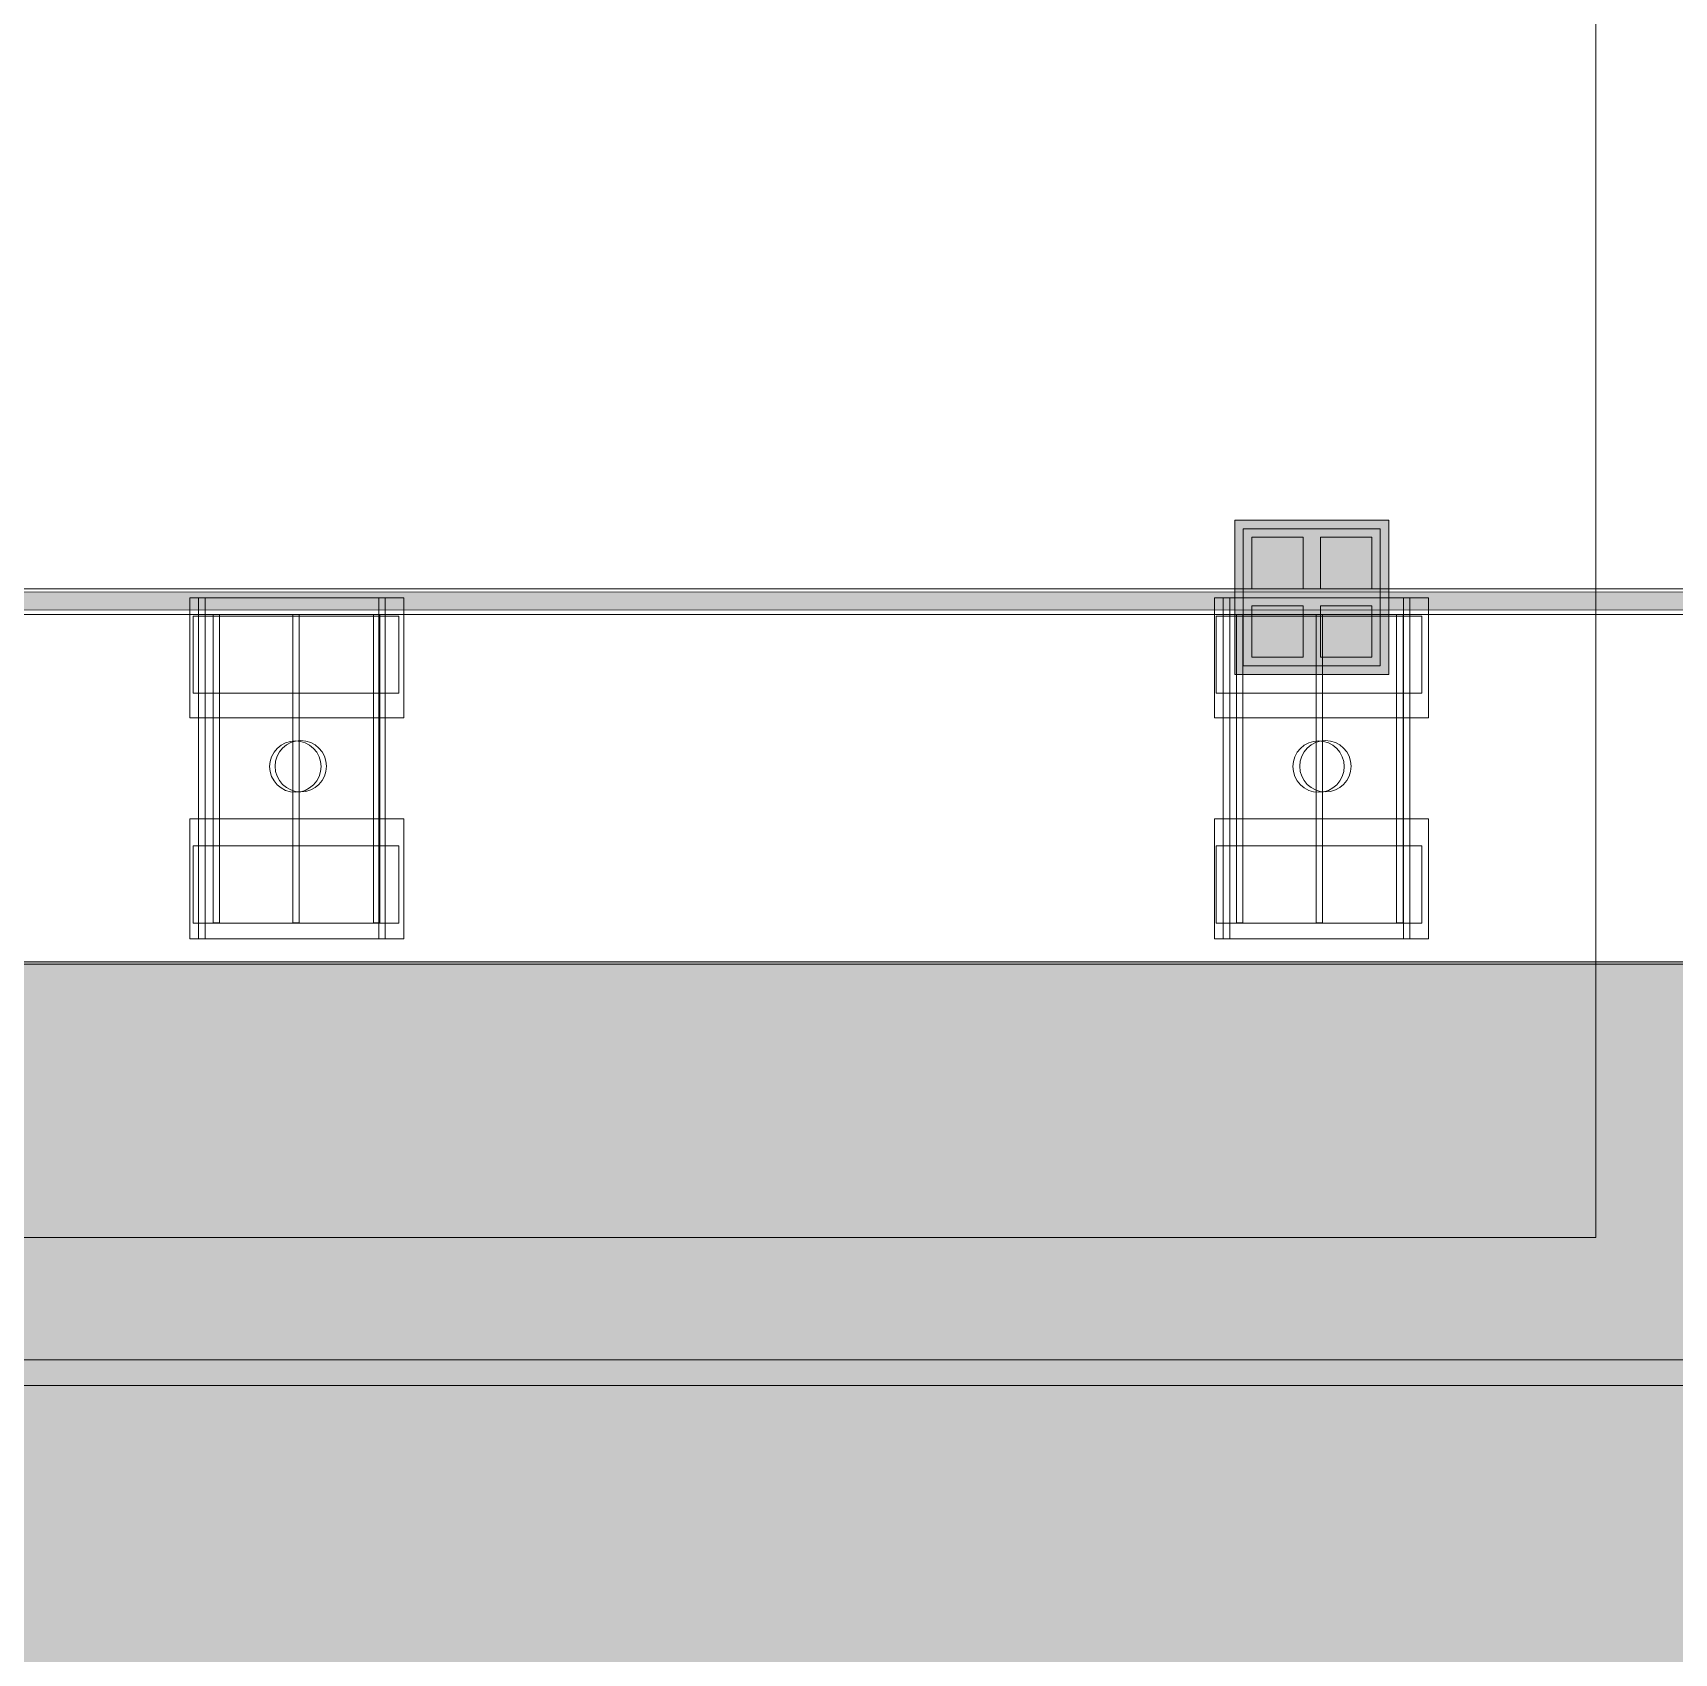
# Model space of a CAD drawing. Header units: inches. Extents: x -10671 to 1761, y -674 to 7170.
# Drawn here: x -1036.9 to -653.6, y 131.8 to 510.1 of the extents above; entities that cross this region are included whole.
import ezdxf

# ---------------------------------------------------------------- set-up
doc = ezdxf.new("R2010")
doc.units = ezdxf.units.IN
doc.header["$LTSCALE"] = 19.2
doc.header["$MEASUREMENT"] = 0
for name, color, linetype, lineweight, true_color in [('DWG-bldg-utility box', 3, 'Continuous', 18, 0x00ff00), ('PDF', 6, 'Continuous', 5, 0xff00ff), ('Venue-Ceiling-Obstructions', 7, 'Continuous', 5, 0xdd0000), ('Venue-NO HANG ZONE', 7, 'Continuous', 15, 0xdd0000), ('Venue-Rigging Steel-High', 7, 'Continuous', 5, 0x800000)]:
    doc.layers.add(name, color=color, linetype=linetype, lineweight=lineweight, true_color=true_color)
for name, color, linetype, lineweight in [('Venue-Ceiling-Lights', 7, 'Continuous', 5), ('Venue-Ceiling-Lights Circuits', 7, 'Continuous', 5), ('Venue-Floor Pockets', 7, 'Continuous', 5)]:
    doc.layers.add(name, color=color, linetype=linetype, lineweight=lineweight)

# ---------------------------------------------------------------- blocks, each defined once
blk = doc.blocks.new('FLOORBOX')
at = {"layer": 'Venue-Floor Pockets', "linetype": 'Continuous', "lineweight": 0, "true_color": 0xaaaaaa}
blk.add_hatch(color=253, dxfattribs=at).paths.add_polyline_path([(-18, 18), (18, 18), (18, -18), (-18, -18)])
at = {"layer": 'Venue-Floor Pockets', "linetype": 'Continuous', "lineweight": 0, "true_color": 0xbbbbbb}
blk.add_hatch(color=9, dxfattribs=at).paths.add_polyline_path([(-16, 16), (16, 16), (16, -16), (-16, -16)])
at = {"layer": 'Venue-Floor Pockets', "linetype": 'Continuous', "lineweight": 0, "true_color": 0xdddddd}
for points in [[(-14, 14), (-2, 14), (-2, 2), (-14, 2)], [(2, 14), (14, 14), (14, 2), (2, 2)], [(-14, -2), (-2, -2), (-2, -14), (-14, -14)], [(2, -2), (14, -2), (14, -14), (2, -14)]]:
    blk.add_hatch(color=254, dxfattribs=at).paths.add_polyline_path(points)
at = {"layer": 'Venue-Floor Pockets', "color": 7, "linetype": 'Continuous', "lineweight": 5, "flags": 128}
for points in [[(-18, 18), (18, 18), (18, -18), (-18, -18)], [(-16, 16), (16, 16), (16, -16), (-16, -16)], [(-14, 14), (-2, 14), (-2, 2), (-14, 2)], [(2, 14), (14, 14), (14, 2), (2, 2)], [(-14, -2), (-2, -2), (-2, -14), (-14, -14)], [(2, -2), (14, -2), (14, -14), (2, -14)]]:
    blk.add_lwpolyline(points, close=True, dxfattribs=at)
blk = doc.blocks.new('No Hang Zone H_1 (2D)')
at = {"layer": 'Venue-NO HANG ZONE', "linetype": 'Continuous', "lineweight": 0}
blk.add_hatch(color=7, dxfattribs=at).paths.add_polyline_path([(-1245.0112, 1241.49465), (-1245.0112, -1241.49465), (1245.0112, -1241.49465), (1245.0112, -914.50545), (-985.5915, -914.50545), (-985.5915, 1241.49465)])
at = {"layer": 'Venue-NO HANG ZONE', "flags": 128}
blk.add_lwpolyline([(-1245.0112, 1241.49465), (-1245.0112, -1241.49465), (1245.0112, -1241.49465), (1245.0112, -914.50545), (-985.5915, -914.50545), (-985.5915, 1241.49465)], close=True, dxfattribs=at)
blk = doc.blocks.new('Group-2344-1')
at = {"layer": 'PDF'}
for points, invisible_edges in [([(-981.58, 338.76, 398), (-979.82, 343, 398), (-974.4, 344.65, 398), (-981.58, 338.76, 398)], 15), ([(-981.58, 338.76, 398), (-974.4, 344.65, 398), (-969.58, 338.76, 398), (-981.58, 338.76, 398)], 15), ([(-976.75, 344.65, 388), (-979.82, 343, 388), (-981.58, 338.76, 388), (-976.75, 344.65, 388)], 15), ([(-981.58, 338.76, 388), (-969.58, 338.76, 388), (-976.75, 344.65, 388), (-981.58, 338.76, 388)], 15), ([(-981.58, 338.76, 398), (-981.12, 341.06, 398), (-979.82, 343, 398), (-981.58, 338.76, 398)], 15), ([(-979.82, 343, 388), (-981.12, 341.06, 388), (-981.58, 338.76, 388), (-979.82, 343, 388)], 15), ([(-981.12, 341.06, 398), (-980.56, 342.1, 398), (-979.82, 343, 398), (-981.12, 341.06, 398)], 12), ([(-979.82, 343, 388), (-980.56, 342.1, 388), (-981.12, 341.06, 388), (-979.82, 343, 388)], 12), ([(-979.82, 343, 398), (-978.91, 343.75, 398), (-976.75, 344.65, 398), (-979.82, 343, 398)], 14), ([(-979.82, 343, 398), (-976.75, 344.65, 398), (-974.4, 344.65, 398), (-979.82, 343, 398)], 15), ([(-976.75, 344.65, 388), (-978.91, 343.75, 388), (-979.82, 343, 388), (-976.75, 344.65, 388)], 13), ([(-978.91, 343.75, 398), (-977.87, 344.3, 398), (-976.75, 344.65, 398), (-978.91, 343.75, 398)], 12), ([(-976.75, 344.65, 388), (-977.87, 344.3, 388), (-978.91, 343.75, 388), (-976.75, 344.65, 388)], 12), ([(-976.75, 344.65, 398), (-975.58, 344.76, 398), (-974.4, 344.65, 398), (-976.75, 344.65, 398)], 12), ([(-974.4, 344.65, 388), (-975.58, 344.76, 388), (-976.75, 344.65, 388), (-974.4, 344.65, 388)], 12), ([(-971.33, 343, 388), (-974.4, 344.65, 388), (-976.75, 344.65, 388), (-971.33, 343, 388)], 15), ([(-969.58, 338.76, 388), (-971.33, 343, 388), (-976.75, 344.65, 388), (-969.58, 338.76, 388)], 15), ([(-974.4, 344.65, 398), (-973.28, 344.3, 398), (-972.24, 343.75, 398), (-974.4, 344.65, 398)], 12), ([(-974.4, 344.65, 398), (-972.24, 343.75, 398), (-971.33, 343, 398), (-974.4, 344.65, 398)], 13), ([(-974.4, 344.65, 398), (-971.33, 343, 398), (-969.58, 338.76, 398), (-974.4, 344.65, 398)], 15), ([(-972.24, 343.75, 388), (-973.28, 344.3, 388), (-974.4, 344.65, 388), (-972.24, 343.75, 388)], 12), ([(-971.33, 343, 388), (-972.24, 343.75, 388), (-974.4, 344.65, 388), (-971.33, 343, 388)], 14), ([(-971.33, 343, 398), (-970.59, 342.1, 398), (-970.03, 341.06, 398), (-971.33, 343, 398)], 12), ([(-971.33, 343, 398), (-970.03, 341.06, 398), (-969.58, 338.76, 398), (-971.33, 343, 398)], 15), ([(-970.03, 341.06, 388), (-970.59, 342.1, 388), (-971.33, 343, 388), (-970.03, 341.06, 388)], 12), ([(-969.58, 338.76, 388), (-970.03, 341.06, 388), (-971.33, 343, 388), (-969.58, 338.76, 388)], 15), ([(-981.58, 338.76, 398), (-981.46, 339.93, 398), (-981.12, 341.06, 398), (-981.58, 338.76, 398)], 12), ([(-981.12, 341.06, 388), (-981.46, 339.93, 388), (-981.58, 338.76, 388), (-981.12, 341.06, 388)], 12), ([(-981.12, 336.47, 398), (-981.46, 337.59, 398), (-981.58, 338.76, 398), (-981.12, 336.47, 398)], 12), ([(-979.82, 334.52, 398), (-981.12, 336.47, 398), (-981.58, 338.76, 398), (-979.82, 334.52, 398)], 15), ([(-976.75, 332.88, 398), (-979.82, 334.52, 398), (-981.58, 338.76, 398), (-976.75, 332.88, 398)], 15), ([(-969.58, 338.76, 398), (-976.75, 332.88, 398), (-981.58, 338.76, 398), (-969.58, 338.76, 398)], 15), ([(-981.58, 338.76, 388), (-981.46, 337.59, 388), (-981.12, 336.47, 388), (-981.58, 338.76, 388)], 12), ([(-981.58, 338.76, 388), (-981.12, 336.47, 388), (-979.82, 334.52, 388), (-981.58, 338.76, 388)], 15), ([(-981.58, 338.76, 388), (-979.82, 334.52, 388), (-974.4, 332.88, 388), (-981.58, 338.76, 388)], 15), ([(-981.58, 338.76, 388), (-974.4, 332.88, 388), (-969.58, 338.76, 388), (-981.58, 338.76, 388)], 15), ([(-969.58, 338.76, 398), (-971.33, 334.52, 398), (-976.75, 332.88, 398), (-969.58, 338.76, 398)], 15), ([(-974.4, 332.88, 388), (-971.33, 334.52, 388), (-969.58, 338.76, 388), (-974.4, 332.88, 388)], 15), ([(-969.58, 338.76, 398), (-970.03, 336.47, 398), (-971.33, 334.52, 398), (-969.58, 338.76, 398)], 15), ([(-971.33, 334.52, 388), (-970.03, 336.47, 388), (-969.58, 338.76, 388), (-971.33, 334.52, 388)], 15), ([(-970.03, 341.06, 398), (-969.69, 339.93, 398), (-969.58, 338.76, 398), (-970.03, 341.06, 398)], 12), ([(-969.58, 338.76, 388), (-969.69, 339.93, 388), (-970.03, 341.06, 388), (-969.58, 338.76, 388)], 12), ([(-969.58, 338.76, 398), (-969.69, 337.59, 398), (-970.03, 336.47, 398), (-969.58, 338.76, 398)], 12), ([(-970.03, 336.47, 388), (-969.69, 337.59, 388), (-969.58, 338.76, 388), (-970.03, 336.47, 388)], 12), ([(-979.82, 334.52, 398), (-980.56, 335.43, 398), (-981.12, 336.47, 398), (-979.82, 334.52, 398)], 12), ([(-981.12, 336.47, 388), (-980.56, 335.43, 388), (-979.82, 334.52, 388), (-981.12, 336.47, 388)], 12), ([(-976.75, 332.88, 398), (-978.91, 333.77, 398), (-979.82, 334.52, 398), (-976.75, 332.88, 398)], 13), ([(-979.82, 334.52, 388), (-978.91, 333.77, 388), (-976.75, 332.88, 388), (-979.82, 334.52, 388)], 14), ([(-979.82, 334.52, 388), (-976.75, 332.88, 388), (-974.4, 332.88, 388), (-979.82, 334.52, 388)], 15), ([(-976.75, 332.88, 398), (-977.87, 333.22, 398), (-978.91, 333.77, 398), (-976.75, 332.88, 398)], 12), ([(-978.91, 333.77, 388), (-977.87, 333.22, 388), (-976.75, 332.88, 388), (-978.91, 333.77, 388)], 12), ([(-971.33, 334.52, 398), (-974.4, 332.88, 398), (-976.75, 332.88, 398), (-971.33, 334.52, 398)], 15), ([(-971.33, 334.52, 398), (-972.24, 333.77, 398), (-974.4, 332.88, 398), (-971.33, 334.52, 398)], 14), ([(-974.4, 332.88, 388), (-972.24, 333.77, 388), (-971.33, 334.52, 388), (-974.4, 332.88, 388)], 13), ([(-972.24, 333.77, 398), (-973.28, 333.22, 398), (-974.4, 332.88, 398), (-972.24, 333.77, 398)], 12), ([(-974.4, 332.88, 388), (-973.28, 333.22, 388), (-972.24, 333.77, 388), (-974.4, 332.88, 388)], 12), ([(-970.03, 336.47, 398), (-970.59, 335.43, 398), (-971.33, 334.52, 398), (-970.03, 336.47, 398)], 12), ([(-971.33, 334.52, 388), (-970.59, 335.43, 388), (-970.03, 336.47, 388), (-971.33, 334.52, 388)], 12), ([(-974.4, 332.88, 398), (-975.58, 332.76, 398), (-976.75, 332.88, 398), (-974.4, 332.88, 398)], 12), ([(-976.75, 332.88, 388), (-975.58, 332.76, 388), (-974.4, 332.88, 388), (-976.75, 332.88, 388)], 12)]:
    blk.add_3dface(points, dxfattribs=dict(at, invisible_edges=invisible_edges))
for points in [[(-981.12, 341.06, 388), (-981.12, 341.06, 398), (-980.56, 342.1, 398), (-980.56, 342.1, 388)], [(-980.56, 342.1, 388), (-980.56, 342.1, 398), (-979.82, 343, 398), (-979.82, 343, 388)], [(-979.82, 343, 388), (-979.82, 343, 398), (-978.91, 343.75, 398), (-978.91, 343.75, 388)], [(-978.91, 343.75, 388), (-978.91, 343.75, 398), (-977.87, 344.3, 398), (-977.87, 344.3, 388)], [(-977.87, 344.3, 388), (-977.87, 344.3, 398), (-976.75, 344.65, 398), (-976.75, 344.65, 388)], [(-976.75, 344.65, 388), (-976.75, 344.65, 398), (-975.58, 344.76, 398), (-975.58, 344.76, 388)], [(-975.58, 344.76, 388), (-975.58, 344.76, 398), (-974.4, 344.65, 398), (-974.4, 344.65, 388)], [(-974.4, 344.65, 388), (-974.4, 344.65, 398), (-973.28, 344.3, 398), (-973.28, 344.3, 388)], [(-973.28, 344.3, 388), (-973.28, 344.3, 398), (-972.24, 343.75, 398), (-972.24, 343.75, 388)], [(-972.24, 343.75, 388), (-972.24, 343.75, 398), (-971.33, 343, 398), (-971.33, 343, 388)], [(-971.33, 343, 388), (-971.33, 343, 398), (-970.59, 342.1, 398), (-970.59, 342.1, 388)], [(-970.59, 342.1, 388), (-970.59, 342.1, 398), (-970.03, 341.06, 398), (-970.03, 341.06, 388)], [(-981.58, 338.76, 388), (-981.58, 338.76, 398), (-981.46, 339.93, 398), (-981.46, 339.93, 388)], [(-981.46, 337.59, 388), (-981.46, 337.59, 398), (-981.58, 338.76, 398), (-981.58, 338.76, 388)], [(-981.46, 339.93, 388), (-981.46, 339.93, 398), (-981.12, 341.06, 398), (-981.12, 341.06, 388)], [(-981.12, 336.47, 388), (-981.12, 336.47, 398), (-981.46, 337.59, 398), (-981.46, 337.59, 388)], [(-970.03, 341.06, 388), (-970.03, 341.06, 398), (-969.69, 339.93, 398), (-969.69, 339.93, 388)], [(-969.69, 337.59, 388), (-969.69, 337.59, 398), (-970.03, 336.47, 398), (-970.03, 336.47, 388)], [(-969.69, 339.93, 388), (-969.69, 339.93, 398), (-969.58, 338.76, 398), (-969.58, 338.76, 388)], [(-969.58, 338.76, 388), (-969.58, 338.76, 398), (-969.69, 337.59, 398), (-969.69, 337.59, 388)], [(-980.56, 335.43, 388), (-980.56, 335.43, 398), (-981.12, 336.47, 398), (-981.12, 336.47, 388)], [(-979.82, 334.52, 388), (-979.82, 334.52, 398), (-980.56, 335.43, 398), (-980.56, 335.43, 388)], [(-978.91, 333.77, 388), (-978.91, 333.77, 398), (-979.82, 334.52, 398), (-979.82, 334.52, 388)], [(-977.87, 333.22, 388), (-977.87, 333.22, 398), (-978.91, 333.77, 398), (-978.91, 333.77, 388)], [(-972.24, 333.77, 388), (-972.24, 333.77, 398), (-973.28, 333.22, 398), (-973.28, 333.22, 388)], [(-971.33, 334.52, 388), (-971.33, 334.52, 398), (-972.24, 333.77, 398), (-972.24, 333.77, 388)], [(-970.59, 335.43, 388), (-970.59, 335.43, 398), (-971.33, 334.52, 398), (-971.33, 334.52, 388)], [(-970.03, 336.47, 388), (-970.03, 336.47, 398), (-970.59, 335.43, 398), (-970.59, 335.43, 388)], [(-976.75, 332.88, 388), (-976.75, 332.88, 398), (-977.87, 333.22, 398), (-977.87, 333.22, 388)], [(-975.58, 332.76, 388), (-975.58, 332.76, 398), (-976.75, 332.88, 398), (-976.75, 332.88, 388)], [(-974.4, 332.88, 388), (-974.4, 332.88, 398), (-975.58, 332.76, 398), (-975.58, 332.76, 388)], [(-973.28, 333.22, 388), (-973.28, 333.22, 398), (-974.4, 332.88, 398), (-974.4, 332.88, 388)]]:
    blk.add_3dface(points, dxfattribs=at)
blk = doc.blocks.new('Group-2345-1')
at = {"layer": 'PDF'}
for points in [[(-999.45, 373.87, 393.91), (-999.45, 373.87, 397.91), (-951.45, 373.87, 397.91), (-951.45, 373.87, 393.91)], [(-999.45, 355.87, 393.91), (-999.45, 355.87, 397.91), (-999.45, 373.87, 397.91), (-999.45, 373.87, 393.91)], [(-951.45, 373.87, 397.91), (-999.45, 373.87, 397.91), (-999.45, 355.87, 397.91), (-951.45, 355.87, 397.91)], [(-951.45, 355.87, 393.91), (-999.45, 355.87, 393.91), (-999.45, 373.87, 393.91), (-951.45, 373.87, 393.91)], [(-951.45, 373.87, 393.91), (-951.45, 373.87, 397.91), (-951.45, 355.87, 397.91), (-951.45, 355.87, 393.91)], [(-951.45, 355.87, 393.91), (-951.45, 355.87, 397.91), (-999.45, 355.87, 397.91), (-999.45, 355.87, 393.91)]]:
    blk.add_3dface(points, dxfattribs=at)
blk = doc.blocks.new('Group-2346-1')
at = {"layer": 'PDF'}
for points in [[(-957.35, 374.26, 397.97), (-957.35, 374.26, 398.97), (-955.85, 374.26, 398.97), (-955.85, 374.26, 397.97)], [(-957.35, 302.26, 397.97), (-957.35, 302.26, 398.97), (-957.35, 374.26, 398.97), (-957.35, 374.26, 397.97)], [(-955.85, 374.26, 398.97), (-957.35, 374.26, 398.97), (-957.35, 302.26, 398.97), (-955.85, 302.26, 398.97)], [(-955.85, 302.26, 397.97), (-957.35, 302.26, 397.97), (-957.35, 374.26, 397.97), (-955.85, 374.26, 397.97)], [(-955.85, 374.26, 397.97), (-955.85, 374.26, 398.97), (-955.85, 302.26, 398.97), (-955.85, 302.26, 397.97)], [(-955.85, 302.26, 397.97), (-955.85, 302.26, 398.97), (-957.35, 302.26, 398.97), (-957.35, 302.26, 397.97)]]:
    blk.add_3dface(points, dxfattribs=at)
blk = doc.blocks.new('Group-2347-1')
at = {"layer": 'PDF'}
for points in [[(-976.16, 374.26, 397.97), (-976.16, 374.26, 398.97), (-974.66, 374.26, 398.97), (-974.66, 374.26, 397.97)], [(-976.16, 302.26, 397.97), (-976.16, 302.26, 398.97), (-976.16, 374.26, 398.97), (-976.16, 374.26, 397.97)], [(-974.66, 374.26, 398.97), (-976.16, 374.26, 398.97), (-976.16, 302.26, 398.97), (-974.66, 302.26, 398.97)], [(-974.66, 302.26, 397.97), (-976.16, 302.26, 397.97), (-976.16, 374.26, 397.97), (-974.66, 374.26, 397.97)], [(-974.66, 374.26, 397.97), (-974.66, 374.26, 398.97), (-974.66, 302.26, 398.97), (-974.66, 302.26, 397.97)], [(-974.66, 302.26, 397.97), (-974.66, 302.26, 398.97), (-976.16, 302.26, 398.97), (-976.16, 302.26, 397.97)]]:
    blk.add_3dface(points, dxfattribs=at)
blk = doc.blocks.new('Group-2348-1')
at = {"layer": 'PDF'}
for points in [[(-994.76, 374.26, 397.97), (-994.76, 374.26, 398.97), (-993.26, 374.26, 398.97), (-993.26, 374.26, 397.97)], [(-994.76, 302.26, 397.97), (-994.76, 302.26, 398.97), (-994.76, 374.26, 398.97), (-994.76, 374.26, 397.97)], [(-993.26, 374.26, 398.97), (-994.76, 374.26, 398.97), (-994.76, 302.26, 398.97), (-993.26, 302.26, 398.97)], [(-993.26, 302.26, 397.97), (-994.76, 302.26, 397.97), (-994.76, 374.26, 397.97), (-993.26, 374.26, 397.97)], [(-993.26, 374.26, 397.97), (-993.26, 374.26, 398.97), (-993.26, 302.26, 398.97), (-993.26, 302.26, 397.97)], [(-993.26, 302.26, 397.97), (-993.26, 302.26, 398.97), (-994.76, 302.26, 398.97), (-994.76, 302.26, 397.97)]]:
    blk.add_3dface(points, dxfattribs=at)
blk = doc.blocks.new('Group-2349-1')
at = {"layer": 'PDF'}
for points in [[(-999.45, 320.24, 393.91), (-999.45, 320.24, 397.91), (-951.45, 320.24, 397.91), (-951.45, 320.24, 393.91)], [(-999.45, 302.24, 393.91), (-999.45, 302.24, 397.91), (-999.45, 320.24, 397.91), (-999.45, 320.24, 393.91)], [(-951.45, 320.24, 397.91), (-999.45, 320.24, 397.91), (-999.45, 302.24, 397.91), (-951.45, 302.24, 397.91)], [(-951.45, 302.24, 393.91), (-999.45, 302.24, 393.91), (-999.45, 320.24, 393.91), (-951.45, 320.24, 393.91)], [(-951.45, 320.24, 393.91), (-951.45, 320.24, 397.91), (-951.45, 302.24, 397.91), (-951.45, 302.24, 393.91)], [(-951.45, 302.24, 393.91), (-951.45, 302.24, 397.91), (-999.45, 302.24, 397.91), (-999.45, 302.24, 393.91)]]:
    blk.add_3dface(points, dxfattribs=at)
blk = doc.blocks.new('Group-2350-1')
at = {"layer": 'PDF'}
for name in ['Group-2345-1', 'Group-2348-1', 'Group-2347-1', 'Group-2346-1', 'Group-2344-1', 'Group-2349-1']:
    blk.add_blockref(name, (0, 0), dxfattribs=at)
blk = doc.blocks.new('Group-2410-1')
at = {"layer": 'PDF'}
for points, invisible_edges in [([(-737.85, 344.65, 388), (-740.01, 343.75, 388), (-742.22, 341.06, 388), (-737.85, 344.65, 388)], 15), ([(-733.35, 343.75, 388), (-737.85, 344.65, 388), (-742.22, 341.06, 388), (-733.35, 343.75, 388)], 15), ([(-742.22, 341.06, 398), (-741.67, 342.1, 398), (-740.01, 343.75, 398), (-742.22, 341.06, 398)], 14), ([(-742.22, 336.47, 398), (-742.22, 341.06, 398), (-740.01, 343.75, 398), (-742.22, 336.47, 398)], 15), ([(-740.01, 343.75, 398), (-732.44, 334.52, 398), (-742.22, 336.47, 398), (-740.01, 343.75, 398)], 15), ([(-740.01, 343.75, 388), (-741.67, 342.1, 388), (-742.22, 341.06, 388), (-740.01, 343.75, 388)], 13), ([(-740.92, 334.52, 388), (-733.35, 343.75, 388), (-742.22, 341.06, 388), (-740.92, 334.52, 388)], 15), ([(-741.67, 342.1, 398), (-740.92, 343, 398), (-740.01, 343.75, 398), (-741.67, 342.1, 398)], 12), ([(-740.01, 343.75, 388), (-740.92, 343, 388), (-741.67, 342.1, 388), (-740.01, 343.75, 388)], 12), ([(-740.92, 334.52, 388), (-731.14, 336.47, 388), (-733.35, 343.75, 388), (-740.92, 334.52, 388)], 15), ([(-740.01, 343.75, 398), (-738.98, 344.3, 398), (-737.85, 344.65, 398), (-740.01, 343.75, 398)], 12), ([(-740.01, 343.75, 398), (-737.85, 344.65, 398), (-735.51, 344.65, 398), (-740.01, 343.75, 398)], 15), ([(-740.01, 343.75, 398), (-735.51, 344.65, 398), (-731.14, 341.06, 398), (-740.01, 343.75, 398)], 15), ([(-737.85, 344.65, 388), (-738.98, 344.3, 388), (-740.01, 343.75, 388), (-737.85, 344.65, 388)], 12), ([(-740.01, 343.75, 398), (-731.14, 341.06, 398), (-732.44, 334.52, 398), (-740.01, 343.75, 398)], 15), ([(-737.85, 344.65, 398), (-736.68, 344.76, 398), (-735.51, 344.65, 398), (-737.85, 344.65, 398)], 12), ([(-735.51, 344.65, 388), (-736.68, 344.76, 388), (-737.85, 344.65, 388), (-735.51, 344.65, 388)], 12), ([(-733.35, 343.75, 388), (-735.51, 344.65, 388), (-737.85, 344.65, 388), (-733.35, 343.75, 388)], 15), ([(-735.51, 344.65, 398), (-734.38, 344.3, 398), (-733.35, 343.75, 398), (-735.51, 344.65, 398)], 12), ([(-735.51, 344.65, 398), (-733.35, 343.75, 398), (-731.14, 341.06, 398), (-735.51, 344.65, 398)], 15), ([(-733.35, 343.75, 388), (-734.38, 344.3, 388), (-735.51, 344.65, 388), (-733.35, 343.75, 388)], 12), ([(-733.35, 343.75, 398), (-732.44, 343, 398), (-731.69, 342.1, 398), (-733.35, 343.75, 398)], 12), ([(-733.35, 343.75, 398), (-731.69, 342.1, 398), (-731.14, 341.06, 398), (-733.35, 343.75, 398)], 13), ([(-731.69, 342.1, 388), (-732.44, 343, 388), (-733.35, 343.75, 388), (-731.69, 342.1, 388)], 12), ([(-731.14, 341.06, 388), (-731.69, 342.1, 388), (-733.35, 343.75, 388), (-731.14, 341.06, 388)], 14), ([(-731.14, 336.47, 388), (-731.14, 341.06, 388), (-733.35, 343.75, 388), (-731.14, 336.47, 388)], 15), ([(-742.68, 338.76, 398), (-742.56, 339.93, 398), (-742.22, 341.06, 398), (-742.68, 338.76, 398)], 12), ([(-742.22, 336.47, 398), (-742.68, 338.76, 398), (-742.22, 341.06, 398), (-742.22, 336.47, 398)], 15), ([(-742.22, 341.06, 388), (-742.56, 339.93, 388), (-742.68, 338.76, 388), (-742.22, 341.06, 388)], 12), ([(-742.22, 341.06, 388), (-742.68, 338.76, 388), (-742.22, 336.47, 388), (-742.22, 341.06, 388)], 15), ([(-742.22, 336.47, 398), (-742.56, 337.59, 398), (-742.68, 338.76, 398), (-742.22, 336.47, 398)], 12), ([(-742.68, 338.76, 388), (-742.56, 337.59, 388), (-742.22, 336.47, 388), (-742.68, 338.76, 388)], 12), ([(-742.22, 341.06, 388), (-742.22, 336.47, 388), (-740.92, 334.52, 388), (-742.22, 341.06, 388)], 15), ([(-731.14, 341.06, 398), (-731.14, 336.47, 398), (-732.44, 334.52, 398), (-731.14, 341.06, 398)], 15), ([(-731.14, 341.06, 398), (-730.8, 339.93, 398), (-730.68, 338.76, 398), (-731.14, 341.06, 398)], 12), ([(-731.14, 341.06, 398), (-730.68, 338.76, 398), (-731.14, 336.47, 398), (-731.14, 341.06, 398)], 15), ([(-730.68, 338.76, 388), (-730.8, 339.93, 388), (-731.14, 341.06, 388), (-730.68, 338.76, 388)], 12), ([(-731.14, 336.47, 388), (-730.68, 338.76, 388), (-731.14, 341.06, 388), (-731.14, 336.47, 388)], 15), ([(-730.68, 338.76, 398), (-730.8, 337.59, 398), (-731.14, 336.47, 398), (-730.68, 338.76, 398)], 12), ([(-731.14, 336.47, 388), (-730.8, 337.59, 388), (-730.68, 338.76, 388), (-731.14, 336.47, 388)], 12), ([(-740.92, 334.52, 398), (-741.67, 335.43, 398), (-742.22, 336.47, 398), (-740.92, 334.52, 398)], 12), ([(-737.85, 332.88, 398), (-740.92, 334.52, 398), (-742.22, 336.47, 398), (-737.85, 332.88, 398)], 15), ([(-732.44, 334.52, 398), (-737.85, 332.88, 398), (-742.22, 336.47, 398), (-732.44, 334.52, 398)], 15), ([(-742.22, 336.47, 388), (-741.67, 335.43, 388), (-740.92, 334.52, 388), (-742.22, 336.47, 388)], 12), ([(-740.92, 334.52, 388), (-735.51, 332.88, 388), (-731.14, 336.47, 388), (-740.92, 334.52, 388)], 15), ([(-738.98, 333.22, 398), (-740.01, 333.77, 398), (-740.92, 334.52, 398), (-738.98, 333.22, 398)], 12), ([(-737.85, 332.88, 398), (-738.98, 333.22, 398), (-740.92, 334.52, 398), (-737.85, 332.88, 398)], 14), ([(-740.92, 334.52, 388), (-740.01, 333.77, 388), (-738.98, 333.22, 388), (-740.92, 334.52, 388)], 12), ([(-740.92, 334.52, 388), (-738.98, 333.22, 388), (-737.85, 332.88, 388), (-740.92, 334.52, 388)], 13), ([(-740.92, 334.52, 388), (-737.85, 332.88, 388), (-735.51, 332.88, 388), (-740.92, 334.52, 388)], 15), ([(-732.44, 334.52, 398), (-735.51, 332.88, 398), (-737.85, 332.88, 398), (-732.44, 334.52, 398)], 15), ([(-735.51, 332.88, 388), (-732.44, 334.52, 388), (-731.14, 336.47, 388), (-735.51, 332.88, 388)], 15), ([(-732.44, 334.52, 398), (-734.38, 333.22, 398), (-735.51, 332.88, 398), (-732.44, 334.52, 398)], 13), ([(-735.51, 332.88, 388), (-734.38, 333.22, 388), (-732.44, 334.52, 388), (-735.51, 332.88, 388)], 14), ([(-732.44, 334.52, 398), (-733.35, 333.77, 398), (-734.38, 333.22, 398), (-732.44, 334.52, 398)], 12), ([(-734.38, 333.22, 388), (-733.35, 333.77, 388), (-732.44, 334.52, 388), (-734.38, 333.22, 388)], 12), ([(-731.14, 336.47, 398), (-731.69, 335.43, 398), (-732.44, 334.52, 398), (-731.14, 336.47, 398)], 12), ([(-732.44, 334.52, 388), (-731.69, 335.43, 388), (-731.14, 336.47, 388), (-732.44, 334.52, 388)], 12), ([(-735.51, 332.88, 398), (-736.68, 332.76, 398), (-737.85, 332.88, 398), (-735.51, 332.88, 398)], 12), ([(-737.85, 332.88, 388), (-736.68, 332.76, 388), (-735.51, 332.88, 388), (-737.85, 332.88, 388)], 12)]:
    blk.add_3dface(points, dxfattribs=dict(at, invisible_edges=invisible_edges))
for points in [[(-742.22, 341.06, 388), (-742.22, 341.06, 398), (-741.67, 342.1, 398), (-741.67, 342.1, 388)], [(-741.67, 342.1, 388), (-741.67, 342.1, 398), (-740.92, 343, 398), (-740.92, 343, 388)], [(-740.92, 343, 388), (-740.92, 343, 398), (-740.01, 343.75, 398), (-740.01, 343.75, 388)], [(-740.01, 343.75, 388), (-740.01, 343.75, 398), (-738.98, 344.3, 398), (-738.98, 344.3, 388)], [(-738.98, 344.3, 388), (-738.98, 344.3, 398), (-737.85, 344.65, 398), (-737.85, 344.65, 388)], [(-737.85, 344.65, 388), (-737.85, 344.65, 398), (-736.68, 344.76, 398), (-736.68, 344.76, 388)], [(-736.68, 344.76, 388), (-736.68, 344.76, 398), (-735.51, 344.65, 398), (-735.51, 344.65, 388)], [(-735.51, 344.65, 388), (-735.51, 344.65, 398), (-734.38, 344.3, 398), (-734.38, 344.3, 388)], [(-734.38, 344.3, 388), (-734.38, 344.3, 398), (-733.35, 343.75, 398), (-733.35, 343.75, 388)], [(-733.35, 343.75, 388), (-733.35, 343.75, 398), (-732.44, 343, 398), (-732.44, 343, 388)], [(-732.44, 343, 388), (-732.44, 343, 398), (-731.69, 342.1, 398), (-731.69, 342.1, 388)], [(-731.69, 342.1, 388), (-731.69, 342.1, 398), (-731.14, 341.06, 398), (-731.14, 341.06, 388)], [(-742.68, 338.76, 388), (-742.68, 338.76, 398), (-742.56, 339.93, 398), (-742.56, 339.93, 388)], [(-742.56, 337.59, 388), (-742.56, 337.59, 398), (-742.68, 338.76, 398), (-742.68, 338.76, 388)], [(-742.56, 339.93, 388), (-742.56, 339.93, 398), (-742.22, 341.06, 398), (-742.22, 341.06, 388)], [(-742.22, 336.47, 388), (-742.22, 336.47, 398), (-742.56, 337.59, 398), (-742.56, 337.59, 388)], [(-731.14, 341.06, 388), (-731.14, 341.06, 398), (-730.8, 339.93, 398), (-730.8, 339.93, 388)], [(-730.8, 337.59, 388), (-730.8, 337.59, 398), (-731.14, 336.47, 398), (-731.14, 336.47, 388)], [(-730.8, 339.93, 388), (-730.8, 339.93, 398), (-730.68, 338.76, 398), (-730.68, 338.76, 388)], [(-730.68, 338.76, 388), (-730.68, 338.76, 398), (-730.8, 337.59, 398), (-730.8, 337.59, 388)], [(-741.67, 335.43, 388), (-741.67, 335.43, 398), (-742.22, 336.47, 398), (-742.22, 336.47, 388)], [(-740.92, 334.52, 388), (-740.92, 334.52, 398), (-741.67, 335.43, 398), (-741.67, 335.43, 388)], [(-740.01, 333.77, 388), (-740.01, 333.77, 398), (-740.92, 334.52, 398), (-740.92, 334.52, 388)], [(-738.98, 333.22, 388), (-738.98, 333.22, 398), (-740.01, 333.77, 398), (-740.01, 333.77, 388)], [(-733.35, 333.77, 388), (-733.35, 333.77, 398), (-734.38, 333.22, 398), (-734.38, 333.22, 388)], [(-732.44, 334.52, 388), (-732.44, 334.52, 398), (-733.35, 333.77, 398), (-733.35, 333.77, 388)], [(-731.69, 335.43, 388), (-731.69, 335.43, 398), (-732.44, 334.52, 398), (-732.44, 334.52, 388)], [(-731.14, 336.47, 388), (-731.14, 336.47, 398), (-731.69, 335.43, 398), (-731.69, 335.43, 388)], [(-737.85, 332.88, 388), (-737.85, 332.88, 398), (-738.98, 333.22, 398), (-738.98, 333.22, 388)], [(-736.68, 332.76, 388), (-736.68, 332.76, 398), (-737.85, 332.88, 398), (-737.85, 332.88, 388)], [(-735.51, 332.88, 388), (-735.51, 332.88, 398), (-736.68, 332.76, 398), (-736.68, 332.76, 388)], [(-734.38, 333.22, 388), (-734.38, 333.22, 398), (-735.51, 332.88, 398), (-735.51, 332.88, 388)]]:
    blk.add_3dface(points, dxfattribs=at)
blk = doc.blocks.new('Group-2411-1')
at = {"layer": 'PDF'}
for points in [[(-760.55, 373.87, 393.91), (-760.55, 373.87, 397.91), (-712.55, 373.87, 397.91), (-712.55, 373.87, 393.91)], [(-760.55, 355.87, 393.91), (-760.55, 355.87, 397.91), (-760.55, 373.87, 397.91), (-760.55, 373.87, 393.91)], [(-712.55, 373.87, 397.91), (-760.55, 373.87, 397.91), (-760.55, 355.87, 397.91), (-712.55, 355.87, 397.91)], [(-712.55, 355.87, 393.91), (-760.55, 355.87, 393.91), (-760.55, 373.87, 393.91), (-712.55, 373.87, 393.91)], [(-712.55, 373.87, 393.91), (-712.55, 373.87, 397.91), (-712.55, 355.87, 397.91), (-712.55, 355.87, 393.91)], [(-712.55, 355.87, 393.91), (-712.55, 355.87, 397.91), (-760.55, 355.87, 397.91), (-760.55, 355.87, 393.91)]]:
    blk.add_3dface(points, dxfattribs=at)
blk = doc.blocks.new('Group-2412-1')
at = {"layer": 'PDF'}
for points in [[(-718.45, 374.26, 397.97), (-718.45, 374.26, 398.97), (-716.95, 374.26, 398.97), (-716.95, 374.26, 397.97)], [(-718.45, 302.26, 397.97), (-718.45, 302.26, 398.97), (-718.45, 374.26, 398.97), (-718.45, 374.26, 397.97)], [(-716.95, 374.26, 398.97), (-718.45, 374.26, 398.97), (-718.45, 302.26, 398.97), (-716.95, 302.26, 398.97)], [(-716.95, 302.26, 397.97), (-718.45, 302.26, 397.97), (-718.45, 374.26, 397.97), (-716.95, 374.26, 397.97)], [(-716.95, 374.26, 397.97), (-716.95, 374.26, 398.97), (-716.95, 302.26, 398.97), (-716.95, 302.26, 397.97)], [(-716.95, 302.26, 397.97), (-716.95, 302.26, 398.97), (-718.45, 302.26, 398.97), (-718.45, 302.26, 397.97)]]:
    blk.add_3dface(points, dxfattribs=at)
blk = doc.blocks.new('Group-2413-1')
at = {"layer": 'PDF'}
for points in [[(-737.27, 374.26, 397.97), (-737.27, 374.26, 398.97), (-735.77, 374.26, 398.97), (-735.77, 374.26, 397.97)], [(-737.27, 302.26, 397.97), (-737.27, 302.26, 398.97), (-737.27, 374.26, 398.97), (-737.27, 374.26, 397.97)], [(-735.77, 374.26, 398.97), (-737.27, 374.26, 398.97), (-737.27, 302.26, 398.97), (-735.77, 302.26, 398.97)], [(-735.77, 302.26, 397.97), (-737.27, 302.26, 397.97), (-737.27, 374.26, 397.97), (-735.77, 374.26, 397.97)], [(-735.77, 374.26, 397.97), (-735.77, 374.26, 398.97), (-735.77, 302.26, 398.97), (-735.77, 302.26, 397.97)], [(-735.77, 302.26, 397.97), (-735.77, 302.26, 398.97), (-737.27, 302.26, 398.97), (-737.27, 302.26, 397.97)]]:
    blk.add_3dface(points, dxfattribs=at)
blk = doc.blocks.new('Group-2414-1')
at = {"layer": 'PDF'}
for points in [[(-755.87, 374.26, 397.97), (-755.87, 374.26, 398.97), (-754.37, 374.26, 398.97), (-754.37, 374.26, 397.97)], [(-755.87, 302.26, 397.97), (-755.87, 302.26, 398.97), (-755.87, 374.26, 398.97), (-755.87, 374.26, 397.97)], [(-754.37, 374.26, 398.97), (-755.87, 374.26, 398.97), (-755.87, 302.26, 398.97), (-754.37, 302.26, 398.97)], [(-754.37, 302.26, 397.97), (-755.87, 302.26, 397.97), (-755.87, 374.26, 397.97), (-754.37, 374.26, 397.97)], [(-754.37, 374.26, 397.97), (-754.37, 374.26, 398.97), (-754.37, 302.26, 398.97), (-754.37, 302.26, 397.97)], [(-754.37, 302.26, 397.97), (-754.37, 302.26, 398.97), (-755.87, 302.26, 398.97), (-755.87, 302.26, 397.97)]]:
    blk.add_3dface(points, dxfattribs=at)
blk = doc.blocks.new('Group-2415-1')
at = {"layer": 'PDF'}
for points in [[(-760.55, 320.24, 393.91), (-760.55, 320.24, 397.91), (-712.55, 320.24, 397.91), (-712.55, 320.24, 393.91)], [(-760.55, 302.24, 393.91), (-760.55, 302.24, 397.91), (-760.55, 320.24, 397.91), (-760.55, 320.24, 393.91)], [(-712.55, 320.24, 397.91), (-760.55, 320.24, 397.91), (-760.55, 302.24, 397.91), (-712.55, 302.24, 397.91)], [(-712.55, 302.24, 393.91), (-760.55, 302.24, 393.91), (-760.55, 320.24, 393.91), (-712.55, 320.24, 393.91)], [(-712.55, 320.24, 393.91), (-712.55, 320.24, 397.91), (-712.55, 302.24, 397.91), (-712.55, 302.24, 393.91)], [(-712.55, 302.24, 393.91), (-712.55, 302.24, 397.91), (-760.55, 302.24, 397.91), (-760.55, 302.24, 393.91)]]:
    blk.add_3dface(points, dxfattribs=at)
blk = doc.blocks.new('Group-2416-1')
at = {"layer": 'PDF'}
for name in ['Group-2411-1', 'Group-2414-1', 'Group-2413-1', 'Group-2412-1', 'Group-2410-1', 'Group-2415-1']:
    blk.add_blockref(name, (0, 0), dxfattribs=at)
blk = doc.blocks.new('Group-2783-1')
at = {"layer": 'Venue-Ceiling-Lights', "color": 7, "linetype": 'Continuous', "lineweight": 5, "flags": 128}
for points in [[(-1000.23, 378.14), (-950.23, 378.14), (-950.23, 350.14), (-1000.23, 350.14)], [(-998.17, 378.14), (-996.67, 378.14), (-996.67, 298.55), (-998.17, 298.55)], [(-956.08, 378.14), (-954.58, 378.14), (-954.58, 298.55), (-956.08, 298.55)], [(-1000.23, 326.55), (-950.23, 326.55), (-950.23, 298.55), (-1000.23, 298.55)]]:
    blk.add_lwpolyline(points, close=True, dxfattribs=at)
at = {"layer": 'Venue-Ceiling-Lights', "color": 7, "linetype": 'Continuous', "lineweight": 5}
blk.add_circle((-974.31, 338.85), 6, dxfattribs=at)
blk = doc.blocks.new('Group-2784-1')
at = {"layer": 'Venue-Ceiling-Lights', "color": 7, "linetype": 'Continuous', "lineweight": 5, "flags": 128}
for points in [[(-760.99, 378.14), (-710.99, 378.14), (-710.99, 350.14), (-760.99, 350.14)], [(-758.93, 378.14), (-757.43, 378.14), (-757.43, 298.55), (-758.93, 298.55)], [(-716.84, 378.14), (-715.34, 378.14), (-715.34, 298.55), (-716.84, 298.55)], [(-760.99, 326.55), (-710.99, 326.55), (-710.99, 298.55), (-760.99, 298.55)]]:
    blk.add_lwpolyline(points, close=True, dxfattribs=at)
at = {"layer": 'Venue-Ceiling-Lights', "color": 7, "linetype": 'Continuous', "lineweight": 5}
blk.add_circle((-735.07, 338.85), 6, dxfattribs=at)

msp = doc.modelspace()

# ---------------------------------------------------------------- hatches: boundary and pattern name
at = {"layer": 'Venue-Ceiling-Obstructions', "linetype": 'Continuous', "lineweight": 0, "true_color": 0xffff00}
msp.add_hatch(color=2, dxfattribs=at).paths.add_polyline_path([(-2535.26, 375.17), (-34.23, 375.35), (-34.23, 379.45), (-2535.24, 379.65)])
at = {"layer": 'Venue-NO HANG ZONE', "linetype": 'Continuous', "lineweight": 0}
msp.add_hatch(color=7, dxfattribs=at).paths.add_polyline_path([(-2515.98, 33.25), (-2515.98, 292.67), (-359.98, 292.67), (-359.98, 33.25)])

# ---------------------------------------------------------------- linework, layer by layer
at = {"layer": 'Venue-Ceiling-Lights Circuits', "color": 7, "linetype": 'Continuous', "lineweight": 5, "flags": 128}
msp.add_lwpolyline([(-1051.95, 228.8), (-1051.95, 874.8), (-671.95, 874.8), (-671.95, 228.8)], close=True, dxfattribs=at)
at = {"layer": 'Venue-Ceiling-Obstructions', "flags": 128}
msp.add_lwpolyline([(-2535.26, 375.17), (-34.23, 375.35), (-34.23, 379.45), (-2535.24, 379.65)], close=True, dxfattribs=at)
at = {"layer": 'Venue-NO HANG ZONE', "flags": 128}
msp.add_lwpolyline([(-2515.98, 33.25), (-2515.98, 292.67), (-359.98, 292.67), (-359.98, 33.25)], close=True, dxfattribs=at)
at = {"layer": 'Venue-Rigging Steel-High'}
for p, q in [((-32.98, 380.24), (-2523.03, 380.24)), ((-32.98, 374.24), (-2523.03, 374.24)), ((-2534.99, 200.26), (-15.65, 200.26)), ((-2534.99, 194.26), (-15.65, 194.26))]:
    msp.add_line(p, q, dxfattribs=at)

# ---------------------------------------------------------------- block references
at = {"layer": 'DWG-bldg-utility box', "rotation": 90}
msp.add_blockref('FLOORBOX', (-738.26, 378.29), dxfattribs=at)
at = {"layer": 'PDF'}
for name in ['Group-2350-1', 'Group-2416-1']:
    msp.add_blockref(name, (0, 0), dxfattribs=at)
at = {"layer": 'Venue-Ceiling-Lights', "color": 7}
for name in ['Group-2783-1', 'Group-2784-1']:
    msp.add_blockref(name, (0, 0), dxfattribs=at)
at = {"layer": 'Venue-NO HANG ZONE', "rotation": 90}
msp.add_blockref('No Hang Zone H_1 (2D)', (-1274.03, 1278.81), dxfattribs=at)

doc.saveas('drawing.dxf')
